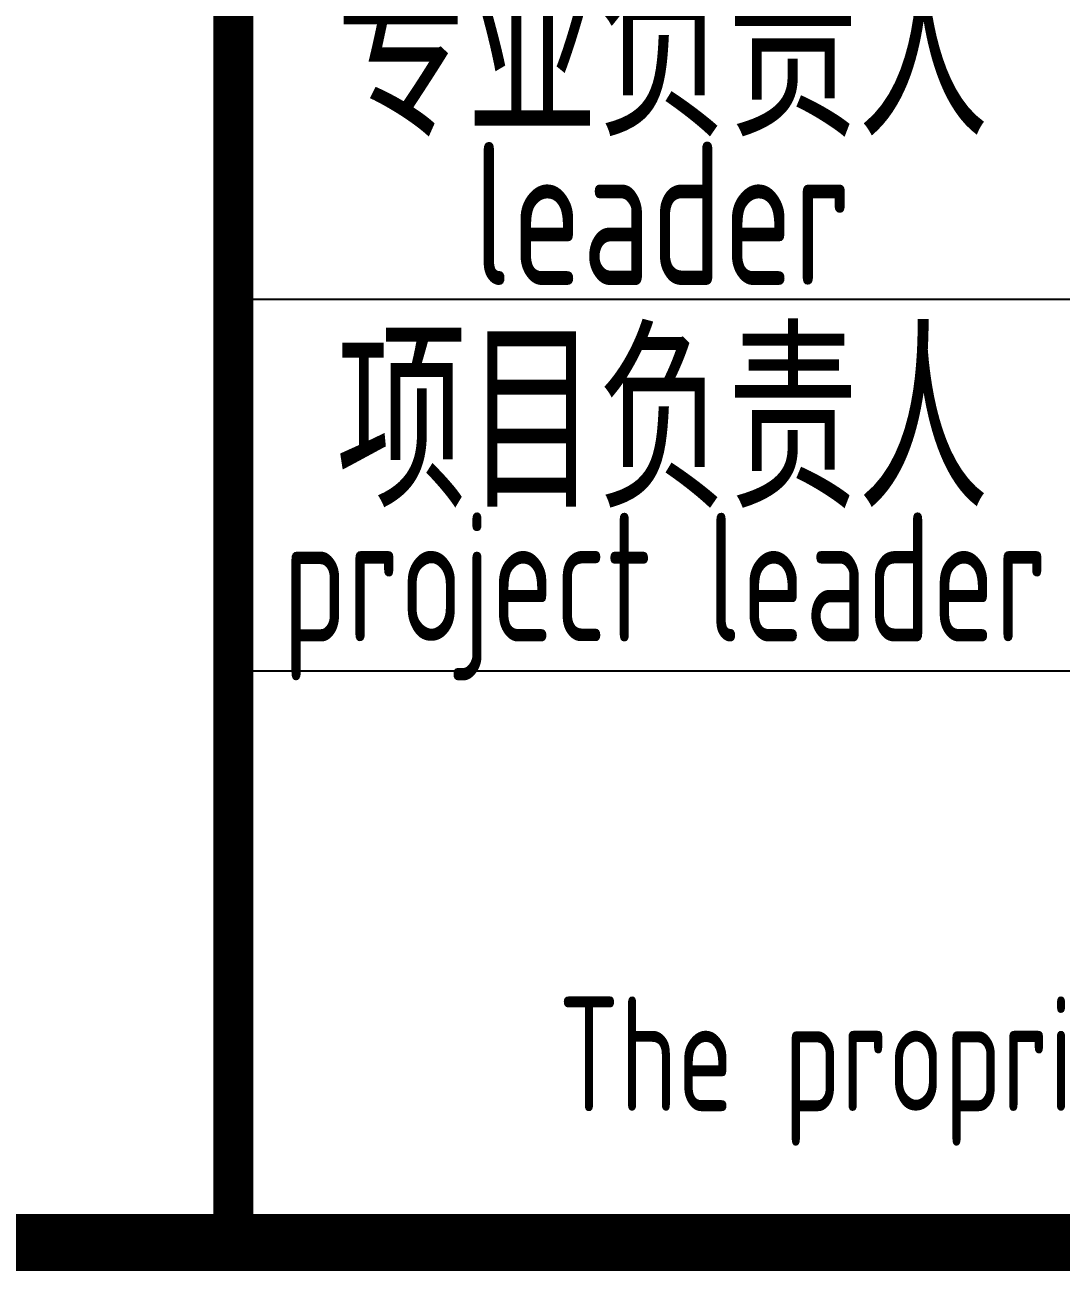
# Model space of a CAD drawing. Extents: x 5394041 to 5729212, y -433068 to -301615.
# Drawn here: x 5653923 to 5655734, y -420001 to -417821 of the extents above; entities that cross this region are included whole.
import ezdxf
from ezdxf.enums import TextEntityAlignment as Align

# ---------------------------------------------------------------- set-up
doc = ezdxf.new("R2010")
doc.units = 0
doc.header["$LTSCALE"] = 1000
doc.header["$MEASUREMENT"] = 0
doc.layers.get('0').update_dxf_attribs({"linetype": 'CONTINUOUS'})
doc.layers.add('PUB_TITLE', color=4, linetype='CONTINUOUS')
doc.styles.add('AHD', font='sceie.shx', dxfattribs={"width": 0.7, "bigfont": 'sceic.shx'})

msp = doc.modelspace()

# ---------------------------------------------------------------- linework, layer by layer
for p, q in [((5654287.1, -418300.6), (5672287.1, -418300.6)), ((5654287.1, -418950.6), (5672287.1, -418950.6)), ((5654287.1, -419950.6), (5672287.1, -419950.6))]:
    msp.add_line(p, q)
at = {"const_width": 70}
msp.add_lwpolyline([(5654287.1, -413950.6), (5654287.1, -419950.6)], dxfattribs=at)
msp.add_lwpolyline([(5672287.1, -413950.6, 70, 70, 0), (5654287.1, -413950.6, 70, 70, 0), (5654287.1, -419950.6, 0, 0, 0)], format="xyseb")
at = {"layer": 'PUB_TITLE', "color": 4, "const_width": 100}
msp.add_lwpolyline([(5591687.1, -419950.6), (5672287.1, -419950.6), (5672287.1, -362550.6), (5591687.1, -362550.6)], close=True, dxfattribs=at)

# ---------------------------------------------------------------- texts
at = {"style": 'AHD', "width": 0.8}
for s, height, p in [('专业负责人', 300, (5655037.1, -417850.6)), ('leader', 250, (5655037.1, -418150.6)), ('项目负责人', 300, (5655037.1, -418500.6)), ('project leader', 225, (5655041.2, -418820.6)), ('The proprietary right of this document belongs to Anhui Huadong Chemical And Medical Engineering  Co.,Ltd.  and any replication or transfer to the 3rd. side is forbidden without its permission. ', 200, (5663287.1, -419650.6))]:
    msp.add_text(s, height=height, dxfattribs=at).set_placement(p, align=Align.MIDDLE)

doc.saveas('drawing.dxf')
